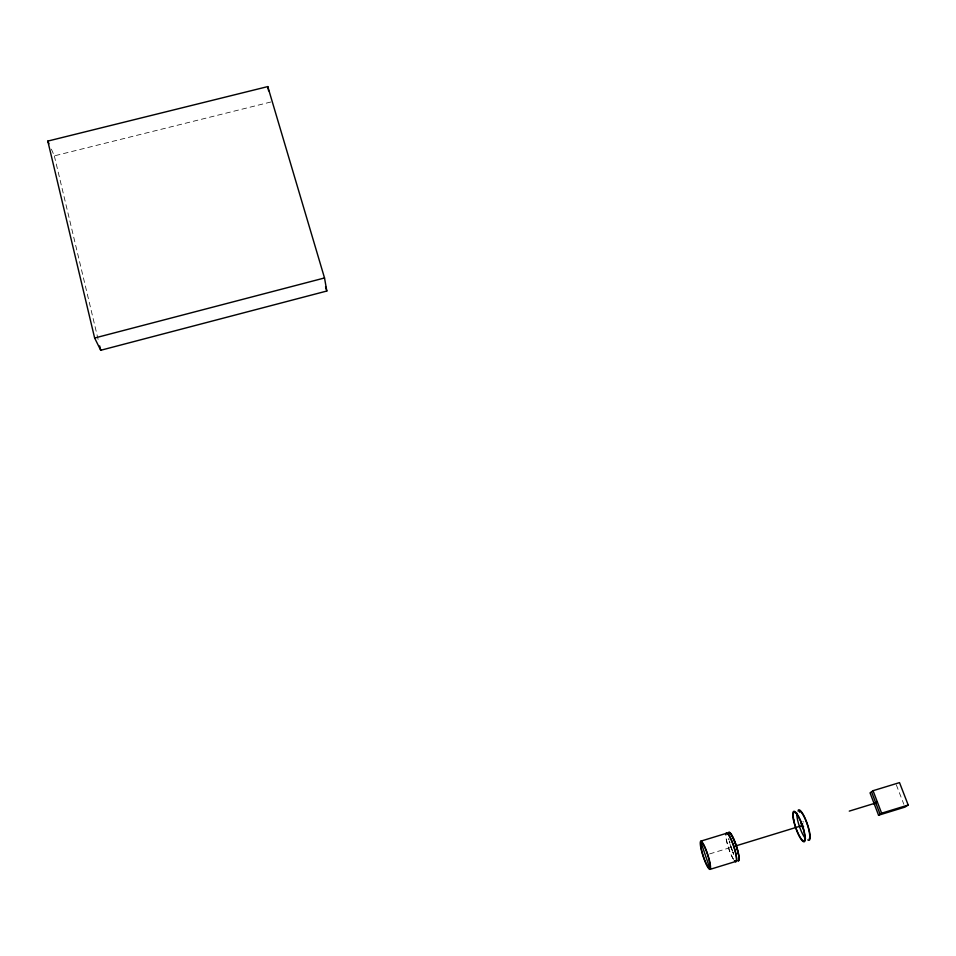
<?xml version="1.0" encoding="UTF-8"?>
<svg xmlns="http://www.w3.org/2000/svg" width="956" height="956" viewBox="0 0 956 956"><rect width="100%" height="100%" fill="white"/><g stroke="black" fill="none" stroke-linecap="round" stroke-linejoin="round"><path stroke-width="0.72" stroke-dasharray="4.78 3.58" d="M709.603 853.935L730.814 847.434M51.361 149.148L54.325 155.864L270.835 102.005M896.322 784.852L903.862 804.331M54.325 155.864L98.635 341.579M732.75 851.999A14.83 2.725 71.7 0 0 733.742 854.329A15.165 2.784 71.7 0 1 729.285 841.376M732.427 851.175A14.83 2.725 71.7 0 1 729.237 840.886M728.902 839.332A14.83 2.725 71.7 0 1 728.771 838.591M733.742 853.648A13.48 2.474 71.7 0 1 733.144 852.262M732.547 850.78A13.48 2.474 71.7 0 1 729.643 841.423M733.551 859.348A14.83 2.701 71.7 0 1 725.903 835.186M728.914 839.75A15.165 2.784 71.7 0 1 728.759 838.974M733.216 858.99A15.165 2.76 71.7 0 1 725.783 835.257M803.028 821.479A4.027 0.908 71 0 1 803.482 822.088"/><path stroke-width="1.43" d="M873.043 790.708L870.044 792.883L878.552 815.229L904.938 807.115L908.2 805.036L899.512 782.617L873.043 790.708L881.623 813.197L878.552 815.229M874.286 804.032L877.321 801.929M881.623 813.197L908.2 805.036M710.033 869.374L735.905 861.416M700.868 841.125L726.644 833.25M735.045 846.144L802.634 825.422M849.275 811.118L875.804 802.98M100.715 350.278L326.809 291.03L324.526 277.969L267.776 86.59L47.8 141.094L94.644 338.018L100.715 350.278L99.675 345.929M94.644 338.018L324.526 277.969M47.8 141.094L48.983 143.77M871.537 791.795L880.082 814.213M709.722 868.012L701.035 842.535A13.504 2.247 72 0 1 707.165 853.469A13.504 2.247 72 0 1 709.734 867.988A13.504 2.247 72 0 1 703.616 857.054A13.504 2.247 72 0 1 701.023 842.559M325.542 286.728L326.809 291.03M267.776 86.59L268.612 90.796M728.556 833.046A14.83 2.725 71.7 0 1 735.69 844.1A14.83 2.725 71.7 0 1 738.367 860.651M729.846 833.835A13.48 2.474 71.7 0 1 730.241 834.086M730.946 834.827A13.48 2.474 71.7 0 1 732.32 836.99M732.917 838.137A13.48 2.474 71.7 0 1 734.447 841.543M734.746 842.296A13.48 2.474 71.7 0 1 737.327 850.278M737.518 851.043A13.48 2.474 71.7 0 1 738.128 853.923M726.034 834.062A14.83 2.701 71.7 0 1 733.957 847.064A14.83 2.701 71.7 0 1 734.662 860.818M728.305 833.262A15.165 2.784 71.7 0 1 735.977 844.722A15.165 2.784 71.7 0 1 737.853 860.902M725.867 834.002A15.165 2.76 71.7 0 1 734.1 847.291A15.165 2.76 71.7 0 1 734.399 860.735M798.224 810.162A16.097 3.621 71 0 1 807.772 825.255A16.097 3.621 71 0 1 807.796 839.894M799.79 810.903A15.093 3.394 71 0 1 800.339 811.262M800.65 811.536A15.093 3.394 71 0 1 801.283 812.218M801.618 812.648A15.093 3.394 71 0 1 808.119 827.215M808.37 828.111A15.093 3.394 71 0 1 809.206 839.045M805.502 838.567A15.093 3.382 71 0 1 799.419 826.402A15.093 3.382 71 0 1 796.838 813.209M798.081 811.13A15.093 3.382 71 0 1 798.32 811.166M799.431 811.907A15.093 3.382 71 0 1 799.742 812.218M803.578 829.103A4.027 0.908 71 0 1 801.439 824.61A4.027 0.908 71 0 1 801.558 821.646M803.554 826.761A4.027 0.908 71 0 1 803.399 826.402M802.598 824.048A4.027 0.908 71 0 1 802.514 823.666M700.939 848.283A14.854 2.474 72 0 0 709.878 869.41A14.854 2.474 72 0 0 705.373 848.103A14.854 2.474 72 0 0 700.939 848.283M793.468 819.901A16.109 3.573 71 0 0 804.247 841.794A16.109 3.573 71 0 0 799.359 817.989A16.109 3.573 71 0 0 793.468 819.901M793.695 819.746A15.105 3.358 71 0 0 803.769 840.874A15.105 3.358 71 0 0 799.598 819.053A15.105 3.358 71 0 0 793.695 819.746"/></g></svg>
